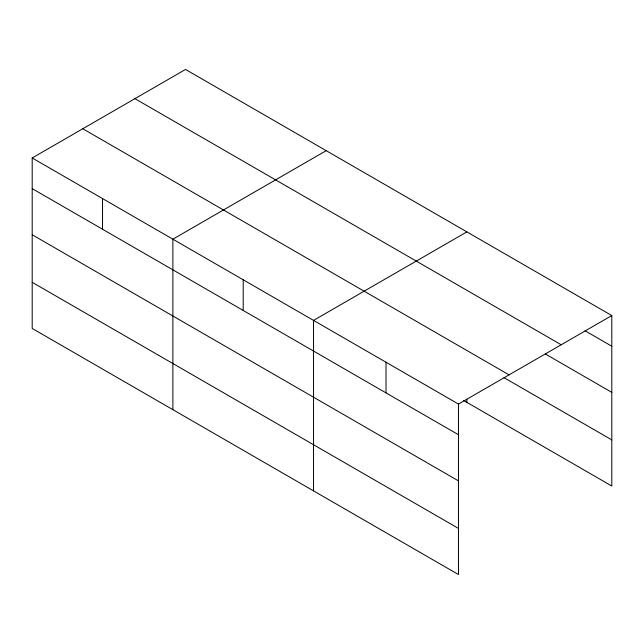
<?xml version="1.0" encoding="UTF-8"?>
<svg xmlns="http://www.w3.org/2000/svg" width="644" height="644" viewBox="0 0 644 644"><rect width="100%" height="100%" fill="white"/><g stroke="black" fill="none" stroke-linecap="round" stroke-linejoin="round"><path stroke-width="0.97" d="M32.2 157.965L458.48 404.078L458.48 574.553L32.2 328.448L32.2 157.965L185.52 69.447L611.8 315.552L611.8 486.035L463.39 400.351M326.194 150.664L172.874 239.182L172.874 409.665M466.868 231.88L313.539 320.398L313.539 490.881M458.48 404.078L611.8 315.552M585.058 330.783L611.8 346.222M134.926 98.661L561.206 344.765M545.371 354.007L611.8 392.357M82.794 128.752L509.074 374.864M503.962 377.634L611.8 439.892M32.2 188.628L458.48 434.74M32.2 234.77L458.48 480.883M32.2 282.305L458.48 528.418M466.868 399.344L466.868 402.355M386.014 362.234L386.014 392.904M243.207 279.786L243.207 310.456M102.533 198.577L102.533 229.24"/></g></svg>
